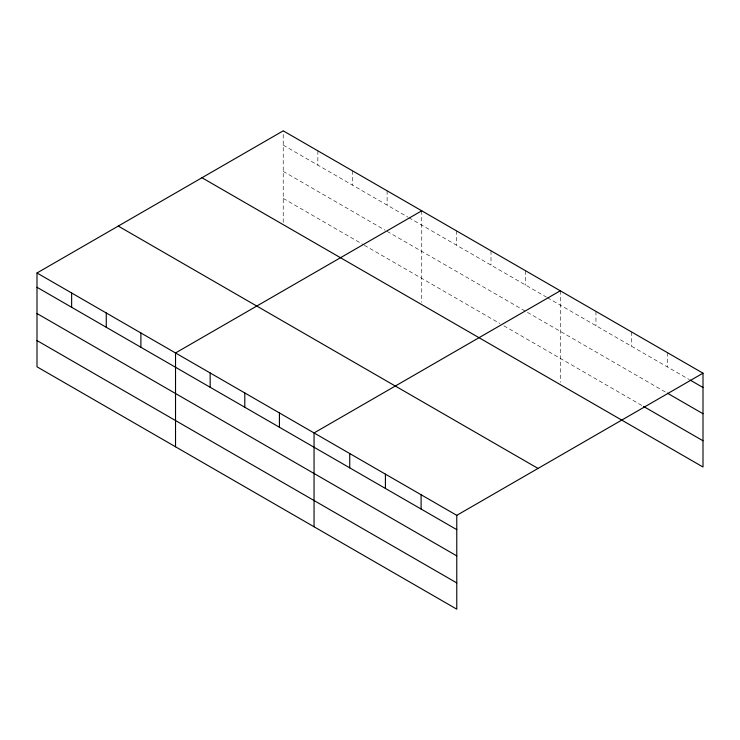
<?xml version="1.0" encoding="UTF-8"?>
<svg xmlns="http://www.w3.org/2000/svg" width="740" height="740" viewBox="0 0 740 740"><rect width="100%" height="100%" fill="white"/><g stroke="black" fill="none" stroke-linecap="round" stroke-linejoin="round"><path stroke-width="0.56" stroke-dasharray="3.7 2.78" d="M283.226 222.379L283.226 130.832M283.226 145.133L407.897 217.116M408.887 217.69L546.425 297.091M547.415 297.665L689.125 379.481M283.226 171.375L385.142 230.214M387.113 231.361L666.324 392.561M283.226 198.413L363.368 244.69M364.358 245.255L499.916 323.519M503.875 325.804L642.542 405.862M667.323 352.591L667.323 366.892M631.636 331.992L631.636 346.292M595.959 311.383L595.959 325.693M560.273 290.783L560.273 382.33M525.64 270.794L525.64 285.094M491.009 250.795L491.009 265.105M456.377 230.806L456.377 245.107M421.745 210.808L421.745 302.355M387.113 190.818L387.113 205.119M352.49 170.82L352.49 185.12M317.858 150.831L317.858 165.131"/><path stroke-width="1.11" d="M456.774 555.888L456.774 515.345L37 272.986L37 366.809L456.774 609.168L456.774 555.888L37 313.529M201.965 177.739L703 467.014L703 373.191L283.226 130.832L37 272.986M421.745 210.808L175.528 352.962L175.528 446.793M560.273 290.783L314.056 432.946L314.056 526.769M456.774 515.345L703 373.191M690.115 380.055L703 387.492M667.323 393.134L703 413.734M643.532 406.436L703 440.772M118.252 226.079L538.035 468.429M37 287.286L456.774 529.646M37 340.567L456.774 582.926M421.097 494.746L421.097 509.046M385.42 474.146L385.42 488.446M349.733 453.546L349.733 467.846M279.424 412.948L279.424 427.248M244.792 392.949L244.792 407.259M210.16 372.96L210.16 387.261M140.896 332.972L140.896 347.273M106.264 312.974L106.264 327.284M71.632 292.985L71.632 307.285"/></g></svg>
